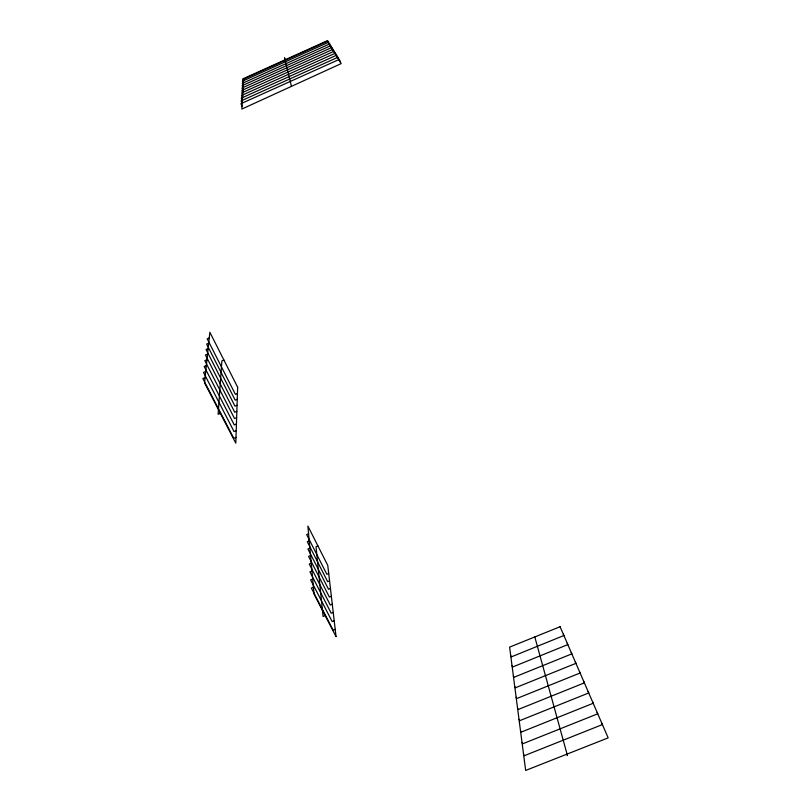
<?xml version="1.0" encoding="UTF-8"?>
<svg xmlns="http://www.w3.org/2000/svg" width="811" height="811" viewBox="0 0 811 811"><rect width="100%" height="100%" fill="white"/><g stroke="black" fill="none" stroke-linecap="round" stroke-linejoin="round"><path stroke-width="1.22" d="M209.258 337.934L207.2 338.826L235.413 394.359L237.43 393.487M208.711 343.165L206.623 344.077L235.2 400.168L237.248 399.296M208.143 348.537L206.035 349.46L234.977 406.129L237.045 405.247M207.565 354.052L205.426 354.975L234.754 412.241L236.853 411.339M206.977 359.709L204.808 360.642L234.521 418.506L236.64 417.604M206.369 365.508L204.169 366.46L234.278 424.934L236.427 424.021M223.897 360.023L221.879 360.895L218.108 414.309L220.369 413.346M205.741 371.468L203.51 372.431L234.034 431.533L236.214 430.6M205.102 377.591L202.841 378.565L233.781 438.305L235.991 437.362M308.585 533.77L306.659 534.571L326.813 574.229L328.708 573.448M309.224 540.876L307.288 541.687L327.654 581.669L329.57 580.879M309.883 548.145L307.927 548.966L328.516 589.283L330.452 588.482M317.912 545.894L316.026 546.675L323.062 616.451L325.15 615.59M310.562 555.586L308.575 556.417L329.398 597.078L331.354 596.267M311.252 563.209L309.244 564.04L330.3 605.047L332.277 604.236M311.961 571.015L309.924 571.856L331.223 613.217L333.22 612.386M312.691 579.013L310.633 579.865L332.165 621.571L334.193 620.739M313.431 587.205L311.343 588.066L333.139 630.147L335.186 629.295M523.571 754.352L524.261 755.72L602.421 724.568L601.792 723.169M522.01 742.43L522.7 743.788L597.758 713.792L597.139 712.403M520.5 730.752L521.179 732.11L593.206 703.269L592.588 701.88M519.01 719.327L519.679 720.675L588.756 692.959L588.137 691.58M517.55 708.145L518.219 709.483L584.386 682.872L583.778 681.504M516.131 697.186L516.789 698.524L580.118 672.998L579.51 671.63M514.732 686.461L515.39 687.789L575.942 663.337L575.334 661.969M513.363 675.948L514.012 677.276L571.846 653.869L571.238 652.51M512.025 665.649L512.674 666.977L567.832 644.593L567.234 643.245M510.707 655.552L511.356 656.869L563.909 635.51L563.31 634.161M566.788 754.21L567.457 755.599L534.804 636.939M242.641 95.576L241.668 92.941L334.294 51.154L335.196 53.85M242.489 98.172L241.496 95.505L335.521 53.11L336.433 55.837M242.327 100.848L241.323 98.141L336.778 55.118L337.7 57.895M242.165 103.615L241.141 100.868L338.075 57.196L339.008 60.004M242.002 106.464L240.958 103.666L339.414 59.335L340.356 62.194M243.351 83.634L242.438 81.171L328.698 42.192L329.54 44.706M243.219 85.895L242.296 83.391L329.753 43.885L330.604 46.44M243.077 88.206L242.144 85.682L330.847 45.629L331.709 48.214M242.935 90.599L241.992 88.034L331.963 47.413L332.834 50.039M242.793 93.052L241.83 90.447L333.108 49.258L334 51.914M243.482 81.445L242.58 79.012L327.674 40.55L328.506 43.034M291.463 86.351L284.519 57.784L285.371 60.207M237.643 387.202L235.798 443.141L204.554 382.822L209.856 332.257L237.643 387.202M243.624 79.072L241.85 109.059L341.218 63.582L327.38 41.219L243.624 79.072M560.087 626.731L509.612 647.117L525.66 770.45L608.159 737.878L560.087 626.731M336.038 636.594L314.07 594.189L307.886 526.065L327.766 565.379L336.038 636.594"/></g></svg>
